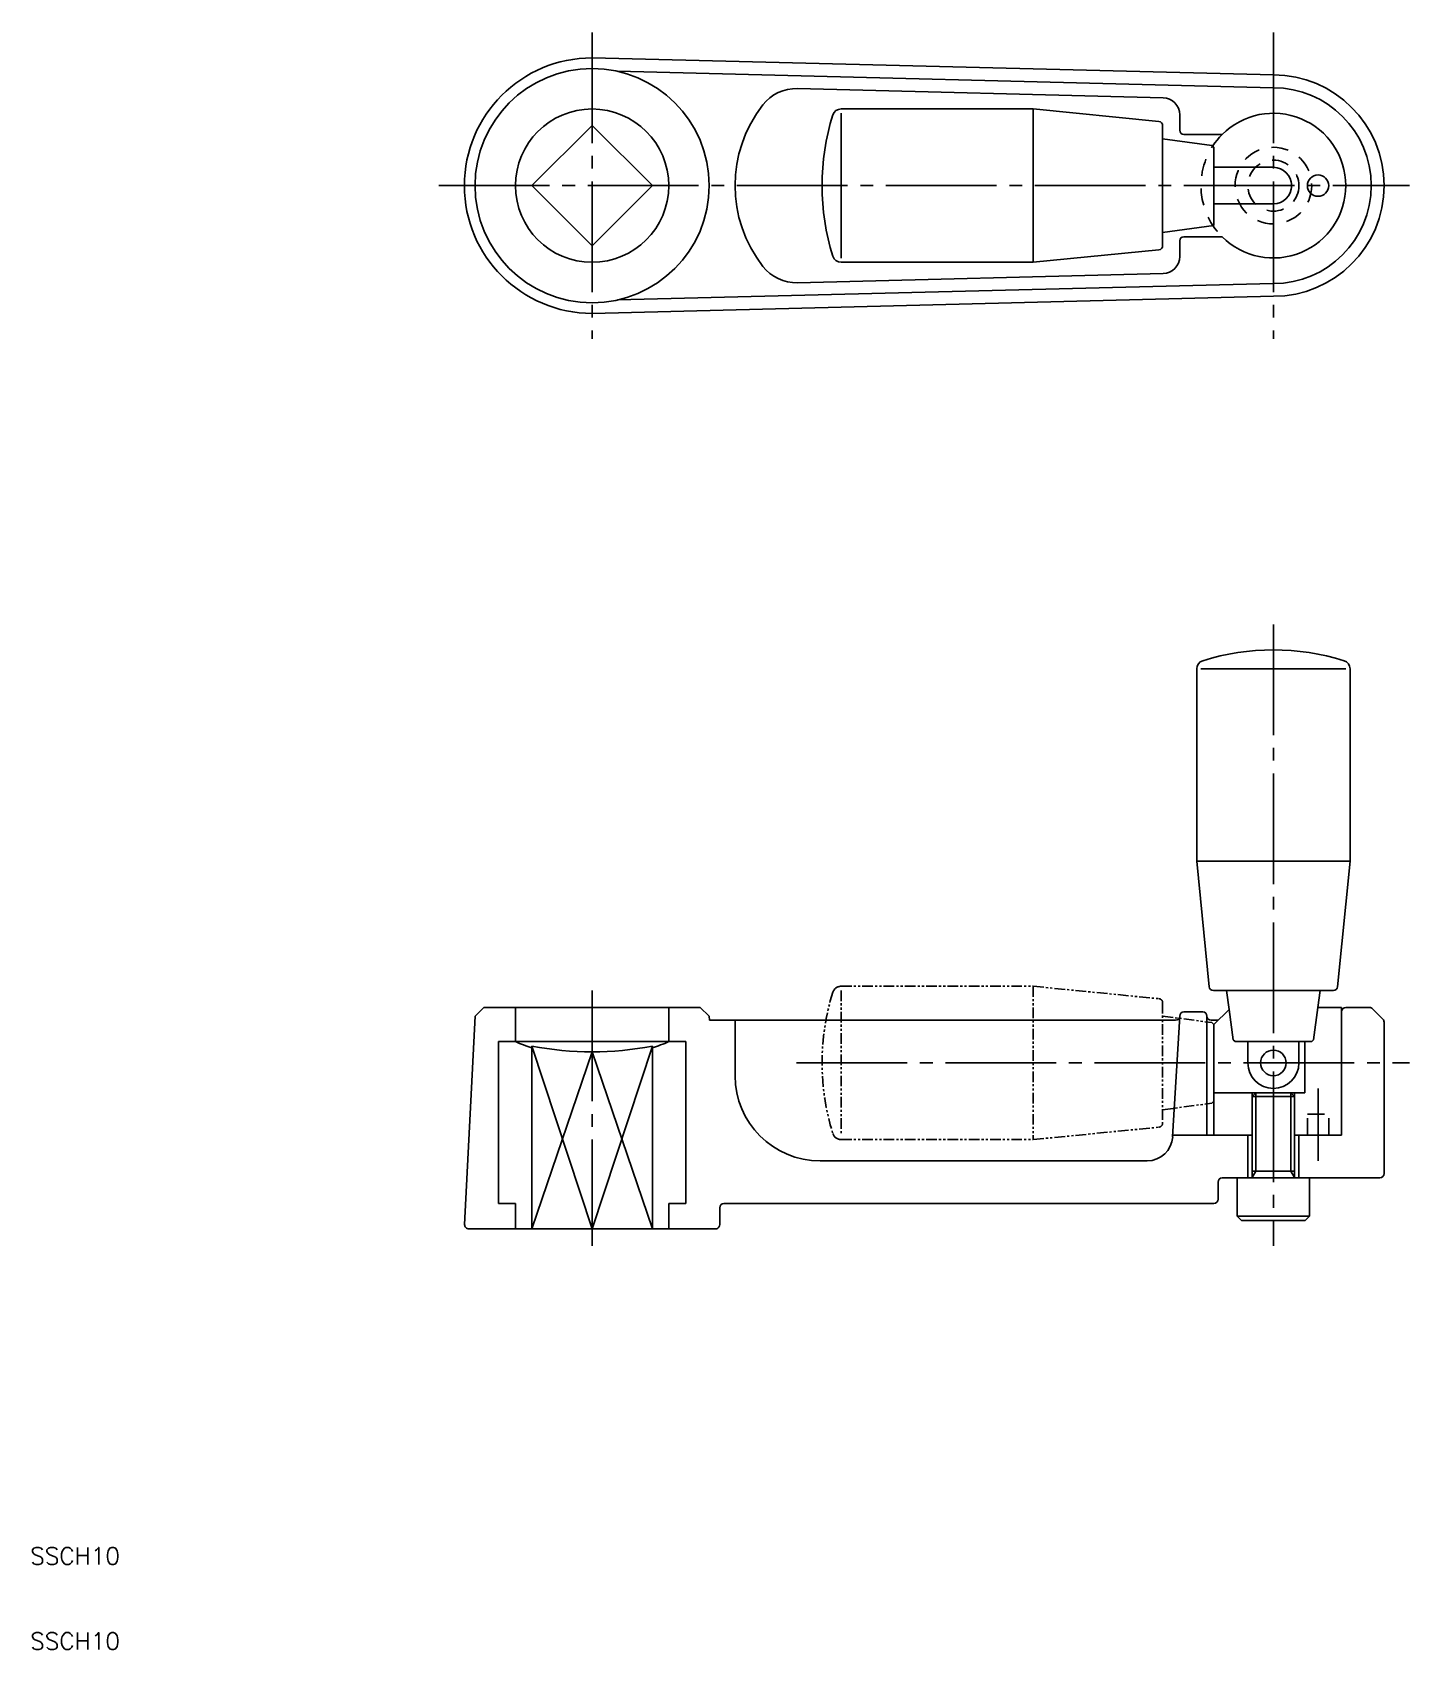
# Model space of a CAD drawing. Extents: x 25 to 186, y 77 to 267.
import ezdxf

# ---------------------------------------------------------------- set-up
doc = ezdxf.new("R2010")
doc.units = 0
for name, pattern in [('CENTER', [17.5, 13, -1.5, 1.5, -1.5]), ('DASHED', [3.5, 2, -1.5]), ('PHANTOM', [2.5, 1.25, -0.25, 0.25, -0.25, 0.25, -0.25])]:
    doc.linetypes.add(name, pattern=pattern)
doc.layers.get('0').update_dxf_attribs({"linetype": 'CONTINUOUS'})
doc.layers.add('CENTER', color=1, linetype='CENTER')
doc.styles.get("Standard").update_dxf_attribs({"font": 'txt.shx', "bigfont": '@extfont2.shx'})

msp = doc.modelspace()

# ---------------------------------------------------------------- linework, layer by layer
at = {"color": 7, "linetype": 'CONTINUOUS'}
for p, q in [((90.33, 263.81), (170.33, 261.81)), ((93.31, 262.24), (170.3, 260.31)), ((157.38, 259.13), (114.45, 260.21)), ((119.56, 257.81), (142.13, 257.81)), ((119.56, 257.31), (119.56, 240.31)), ((142.13, 257.81), (142.13, 239.81)), ((142.13, 257.81), (156.88, 256.35)), ((159.33, 255.31), (159.33, 257.13)), ((90.33, 255.88), (83.26, 248.81)), ((97.41, 248.81), (90.33, 255.88)), ((157.33, 255.86), (157.33, 241.76)), ((159.83, 254.81), (164.31, 254.81)), ((157.33, 254.31), (163.1, 253.54)), ((163.33, 253.31), (163.1, 253.54)), ((163.33, 253.31), (163.33, 244.11)), ((170.33, 250.96), (163.33, 250.96)), ((83.26, 248.81), (90.33, 241.74)), ((90.33, 241.74), (97.41, 248.81)), ((170.33, 246.66), (163.33, 246.66)), ((157.33, 243.31), (163.33, 244.11)), ((142.13, 239.81), (156.88, 241.27)), ((159.33, 242.31), (159.33, 240.49)), ((159.83, 242.81), (164.31, 242.81)), ((119.56, 239.81), (142.13, 239.81)), ((157.38, 238.49), (114.45, 237.41)), ((90.33, 233.81), (170.33, 235.81)), ((93.31, 235.38), (170.3, 237.31)), ((161.33, 192.06), (161.33, 169.49)), ((178.83, 192.06), (161.83, 192.06)), ((179.33, 192.06), (179.33, 169.49)), ((161.33, 169.49), (162.79, 154.74)), ((179.33, 169.49), (161.33, 169.49)), ((179.33, 169.49), (177.88, 154.74)), ((177.38, 154.29), (163.29, 154.29)), ((164.83, 154.29), (165.13, 152.08)), ((175.83, 154.29), (175.57, 152.29)), ((76.58, 151.29), (77.63, 152.29)), ((77.63, 152.29), (103.03, 152.29)), ((81.33, 148.29), (81.33, 152.29)), ((99.33, 148.29), (99.33, 152.29)), ((104.08, 151.29), (103.03, 152.29)), ((165.13, 152.08), (163.33, 150.29)), ((165.13, 152.08), (165.61, 148.49)), ((175.57, 152.29), (175.06, 148.49)), ((178.33, 152.29), (175.57, 152.29)), ((178.33, 152.29), (178.33, 151.29)), ((181.63, 152.29), (178.83, 152.29)), ((183.19, 150.94), (181.98, 152.14)), ((75.36, 126.81), (76.58, 151.29)), ((104.08, 151.29), (104.11, 150.79)), ((158.83, 150.79), (104.11, 150.79)), ((107.11, 144.29), (107.11, 150.79)), ((158.5, 137.11), (159.33, 151.29)), ((162.03, 151.79), (159.83, 151.79)), ((162.53, 151.29), (162.53, 137.29)), ((163.83, 150.79), (163.03, 150.79)), ((163.33, 150.29), (163.33, 137.29)), ((178.33, 151.29), (178.33, 137.29)), ((183.33, 150.58), (183.33, 132.79)), ((101.33, 148.29), (79.33, 148.29)), ((79.33, 148.29), (79.33, 129.29)), ((101.33, 148.29), (101.33, 129.29)), ((165.83, 148.29), (165.61, 148.49)), ((174.83, 148.29), (165.83, 148.29)), ((167.33, 148.29), (167.33, 145.79)), ((173.33, 148.29), (173.33, 145.79)), ((174.03, 148.29), (174.03, 142.29)), ((175.06, 148.49), (174.83, 148.29)), ((83.26, 147.76), (83.26, 126.29)), ((97.41, 147.76), (97.41, 126.29)), ((170.33, 145.79), (170.28, 145.79)), ((174.03, 142.29), (163.33, 142.29)), ((167.83, 132.29), (167.83, 142.29)), ((167.83, 141.85), (168.27, 142.29)), ((167.83, 141.85), (172.83, 141.85)), ((168.27, 142.29), (172.4, 142.29)), ((172.83, 141.86), (172.4, 142.29)), ((172.83, 132.29), (172.83, 142.29)), ((167.83, 137.29), (158.51, 137.29)), ((167.33, 137.29), (167.33, 132.29)), ((178.33, 137.29), (172.83, 137.29)), ((173.33, 137.29), (173.33, 132.29)), ((155.51, 134.29), (117.11, 134.29)), ((167.83, 133.09), (172.83, 133.09)), ((163.83, 131.79), (163.83, 129.79)), ((182.83, 132.29), (164.33, 132.29)), ((166.08, 127.79), (166.08, 132.29)), ((166.08, 132.29), (174.58, 132.29)), ((174.58, 127.79), (174.58, 132.29)), ((81.33, 129.29), (79.33, 129.29)), ((81.33, 129.29), (81.33, 126.29)), ((101.33, 129.29), (99.33, 129.29)), ((99.33, 129.29), (99.33, 126.29)), ((163.33, 129.29), (105.81, 129.29)), ((105.31, 128.79), (105.31, 126.81)), ((166.08, 127.79), (174.58, 127.79)), ((166.08, 127.79), (166.58, 127.29)), ((166.58, 127.29), (174.08, 127.29)), ((174.58, 127.79), (174.08, 127.29)), ((75.86, 126.29), (98.8, 126.29)), ((104.81, 126.29), (81.33, 126.29))]:
    msp.add_line(p, q, dxfattribs=at)
at = {"color": 3, "linetype": 'PHANTOM'}
for p, q in [((119.56, 154.79), (142.13, 154.79)), ((119.56, 154.29), (119.56, 137.29)), ((142.13, 154.79), (156.88, 153.33)), ((142.13, 154.79), (142.13, 136.79)), ((157.33, 152.84), (157.33, 138.74)), ((157.33, 151.29), (163.1, 150.52)), ((163.33, 150.29), (163.1, 150.52)), ((157.33, 140.29), (163.1, 141.06)), ((163.33, 141.29), (163.1, 141.06)), ((119.56, 136.79), (142.13, 136.79)), ((142.13, 136.79), (156.88, 138.24))]:
    msp.add_line(p, q, dxfattribs=at)
at = {"color": 5, "linetype": 'DASHED'}
msp.add_line((178.33, 151.79), (178.33, 137.29), dxfattribs=at)
at = {"color": 3, "linetype": 'CONTINUOUS'}
for p, q in [((90.33, 126.29), (83.26, 147.76)), ((83.26, 126.29), (90.33, 147.09)), ((97.41, 147.76), (90.33, 126.29)), ((90.33, 147.09), (97.41, 126.29)), ((168.27, 133.09), (168.27, 142.29)), ((172.4, 133.09), (172.4, 142.29)), ((168.27, 133.09), (167.83, 132.34)), ((172.4, 133.09), (172.83, 132.34))]:
    msp.add_line(p, q, dxfattribs=at)
at = {"color": 3, "linetype": 'DASHED'}
for p, q in [((174.33, 139.79), (176.83, 139.79)), ((174.33, 137.29), (174.33, 139.79)), ((176.83, 137.29), (176.83, 139.79))]:
    msp.add_line(p, q, dxfattribs=at)
at = {"color": 7, "linetype": 'CONTINUOUS'}
for centre, radius in [((90.33, 248.81), 13.75), ((90.33, 248.81), 9), ((175.58, 248.81), 1.25), ((170.33, 145.79), 1.5)]:
    msp.add_circle(centre, radius, dxfattribs=at)
at = {"color": 3, "linetype": 'DASHED'}
for radius in [4.5, 3]:
    msp.add_circle((170.33, 248.81), radius, dxfattribs=at)
at = {"color": 7, "linetype": 'CONTINUOUS'}
for centre, radius, start, end in [((90.33, 248.81), 15, 90, 270), ((114.32, 255.21), 5, 88.5679, 141.8476), ((170.33, 248.81), 13, 270, 90), ((170.33, 248.81), 11.5, 270, 90), ((122.47, 248.81), 15.36, 141.8476, 218.1524), ((157.33, 257.13), 2, 0, 88.5679), ((145.08, 248.81), 27.75, 162.5985, 197.4015), ((119.56, 256.81), 1, 90, 162.5985), ((170.33, 248.81), 8.5, 224.9009, 135.0991), ((156.83, 255.86), 0.5, 0, 84.3641), ((159.83, 255.31), 0.5, 180, 270), ((170.33, 248.81), 2.15, 270, 90), ((156.83, 241.76), 0.5, 275.6359, 0), ((159.83, 242.31), 0.5, 90, 180), ((114.32, 242.41), 5, 218.1524, 271.4321), ((119.56, 240.81), 1, 197.4015, 270), ((157.33, 240.49), 2, 271.4321, 0), ((170.33, 166.54), 27.75, 72.5985, 107.4015), ((162.33, 192.06), 1, 107.4015, 180), ((178.33, 192.06), 1, 0, 72.5985), ((163.29, 154.79), 0.5, 185.6359, 270), ((177.38, 154.79), 0.5, 270, 354.3641), ((178.83, 151.79), 0.5, 90, 180), ((181.63, 151.79), 0.5, 45, 90), ((158.83, 151.29), 0.5, 270, 0), ((159.83, 151.29), 0.5, 90, 180), ((162.03, 151.29), 0.5, 0, 90), ((163.03, 151.29), 0.5, 180, 270), ((182.83, 150.58), 0.5, 0, 45), ((88.33, 163.87), 17.08, 245.8105, 252.7319), ((92.33, 163.87), 17.08, 287.2681, 294.1895), ((90.33, 184.55), 37.46, 259.1195, 280.8805), ((170.33, 145.79), 3, 180, 0), ((117.11, 144.29), 10, 180, 270), ((155.51, 137.29), 3, 270, 356.6335), ((164.33, 131.79), 0.5, 90, 180), ((182.83, 132.79), 0.5, 270, 0), ((105.81, 128.79), 0.5, 90, 180), ((163.33, 129.79), 0.5, 270, 0), ((75.86, 126.79), 0.5, 177.1376, 270), ((104.81, 126.79), 0.5, 270, 287.0105), ((104.81, 126.79), 0.5, 287.0105, 2.8624)]:
    msp.add_arc(centre, radius, start, end, dxfattribs=at)
at = {"color": 3, "linetype": 'DASHED'}
msp.add_arc((170.33, 248.81), 8.5, 135.0991, 224.9009, dxfattribs=at)
at = {"color": 3, "linetype": 'PHANTOM'}
for centre, radius, start, end in [((145.08, 145.79), 27.75, 162.5985, 197.4015), ((119.56, 153.79), 1, 90, 162.5985), ((156.83, 152.84), 0.5, 0, 84.3641), ((156.83, 138.74), 0.5, 275.6359, 0), ((119.56, 137.79), 1, 197.4015, 270)]:
    msp.add_arc(centre, radius, start, end, dxfattribs=at)
at = {"layer": 'CENTER', "color": 1, "linetype": 'CENTER'}
for p, q in [((90.33, 266.81), (90.33, 230.81)), ((170.33, 266.81), (170.33, 230.81)), ((72.33, 248.81), (186.33, 248.81)), ((170.33, 197.29), (170.33, 124.29)), ((90.33, 154.29), (90.33, 124.29)), ((114.33, 145.79), (186.33, 145.79)), ((175.58, 142.79), (175.58, 134.29))]:
    msp.add_line(p, q, dxfattribs=at)

# ---------------------------------------------------------------- texts
at = {"color": 7, "linetype": 'CONTINUOUS'}
for p in [(24.34, 86.89), (24.34, 76.89)]:
    msp.add_text('SSCH10', height=2, dxfattribs=at).set_placement(p)

doc.saveas('drawing.dxf')
